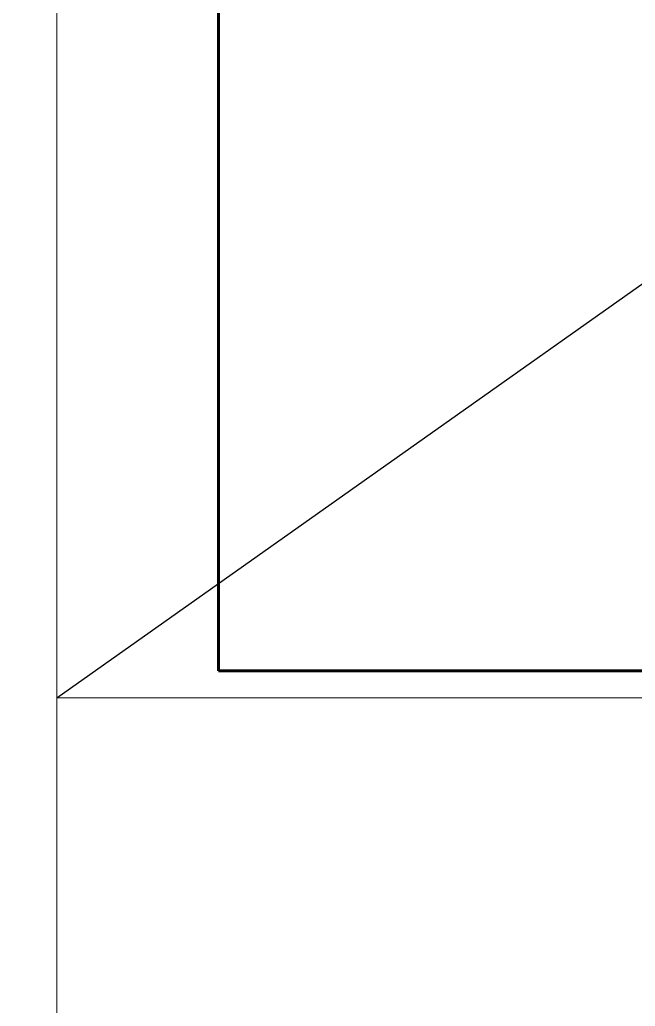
# Model space of a CAD drawing. Header units: millimetres. Extents: x -295047 to 29144, y -724756 to -246879.
# Drawn here: x -39214 to -37390, y -357399 to -354475 of the extents above; entities that cross this region are included whole.
import ezdxf
from ezdxf.enums import TextEntityAlignment as Align

# ---------------------------------------------------------------- set-up
doc = ezdxf.new("R2010")
doc.units = ezdxf.units.MM
doc.header["$MEASUREMENT"] = 0
doc.layers.get('Defpoints').update_dxf_attribs({"color": 1})
doc.layers.add('KCS_Plotter', color=11, linetype='Continuous', plot=False)
for name, color, linetype, lineweight in [('Khungten_LCDI', 7, 'Continuous', 5), ('LC Net thay', 7, 'Continuous', 25), ('LC Text1', 3, 'Continuous', 20)]:
    doc.layers.add(name, color=color, linetype=linetype, lineweight=lineweight)
doc.styles.add('Khungten', font='VHAVAN_1.TTF', dxfattribs={"width": 0.9, "height": 5000})
doc.styles.add('Title', font='VHBLACK_1.TTF', dxfattribs={"width": 0.8})

# ---------------------------------------------------------------- blocks, each defined once
blk = doc.blocks.new('lcdi KC')
at = {"layer": 'Defpoints', "lineweight": 0}
blk.add_lwpolyline([(-1200, -14850), (-1200, 14850), (40800, 14850), (40800, -14850)], close=True, dxfattribs=at)
at = {"layer": 'Khungten_LCDI', "color": 5, "lineweight": 60}
blk.add_lwpolyline([(0, -14650), (0, 14650), (40600, 14650), (40600, -14650)], close=True, dxfattribs=at)
at = {"color": 7, "style": 'Khungten', "width": 0.8}
for tag, p in [('REVISION', (39498.8, -10746.3)), ('NGAYHT', (39546.1, -11609.4))]:
    blk.add_attdef(tag, text='', height=200, dxfattribs=at).set_placement(p, align=Align.CENTER)
at = {"layer": 'LC Text1', "style": 'Title', "width": 1.485915}
for tag, p, p2 in [('TENBANVE1', (36912.7, -8885.8), (40339.1, -8885.8)), ('TENBANVE2', (36912.7, -9562.5), (40339.1, -9562.5))]:
    blk.add_attdef(tag, text='', height=250, dxfattribs=at).set_placement(p, p2, align=Align.FIT)
at = {"layer": 'LC Text1', "style": 'Title', "width": 0.7}
blk.add_attdef('SOBANVE', text='', height=250, dxfattribs=at).set_placement((39562, -13896.2), align=Align.CENTER)

msp = doc.modelspace()

# ---------------------------------------------------------------- linework, layer by layer
at = {"layer": 'KCS_Plotter', "ltscale": 2}
msp.add_line((-39104.2, -356485.3), (-22304.2, -344605.3), dxfattribs=at)

# ---------------------------------------------------------------- block references
at = {"layer": 'LC Net thay'}
for p, xscale, yscale, zscale in [((-71744.2, -356485.3), 0.8, 0.8, 0.8), ((-38624.2, -350545.3), 0.3999999999995694, 0.3999999999995694, 0.3999999999995694)]:
    msp.add_blockref('lcdi KC', p, dxfattribs=dict(at, xscale=xscale, yscale=yscale, zscale=zscale))

doc.saveas('drawing.dxf')
